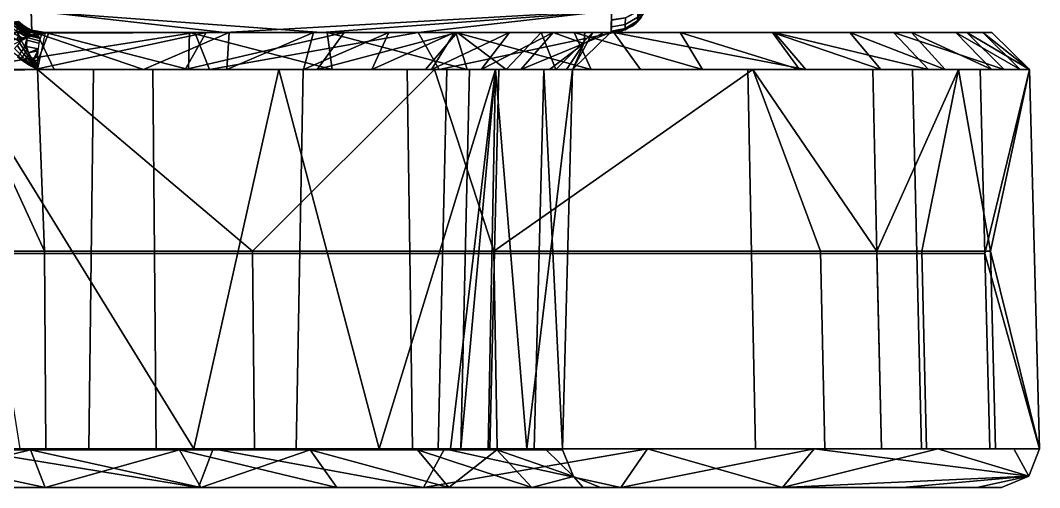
# Model space of a CAD drawing. Extents: x -17.6 to 17.7, y -17.9 to 0.1.
# Drawn here: x 4.23 to 17.66, y -17.87 to -11.71 of the extents above; entities that cross this region are included whole.
import ezdxf

# ---------------------------------------------------------------- set-up
doc = ezdxf.new("R2010")
doc.units = 0
doc.header["$MEASUREMENT"] = 0
doc.layers.add('IGES LEVEL 1', color=255, linetype='CONTINUOUS')

msp = doc.modelspace()

# ---------------------------------------------------------------- linework, layer by layer
at = {"layer": 'IGES LEVEL 1'}
for points in [[(4.368, -11.584, 6.974), (4.375, -11.868, 6.276), (4.347, -10.804, 5.675)], [(4.375, -11.868, 6.276), (4.375, -11.868, 5.058), (4.347, -10.804, 5.675)], [(4.375, -11.868, 5.058), (4.375, -11.868, 3.84), (4.347, -10.804, 3.788)], [(4.375, -11.868, 3.84), (4.375, -11.868, 2.622), (4.347, -10.804, 3.788)], [(4.375, -11.868, 2.622), (4.375, -11.868, 1.404), (4.347, -10.804, 1.901)], [(4.375, -11.868, 1.404), (4.375, -11.868, 0.186), (4.347, -10.804, 0.013)], [(4.375, -11.868, 0.186), (4.375, -11.868, -1.032), (4.347, -10.804, 0.013)], [(4.375, -11.868, -1.032), (4.375, -11.868, -2.25), (4.347, -10.804, -1.874)], [(4.375, -11.868, -2.25), (4.367, -11.575, -2.957), (4.347, -10.804, -1.874)], [(4.347, -10.804, 3.788), (4.347, -10.804, 5.675), (4.375, -11.868, 5.058)], [(4.347, -10.804, 1.901), (4.347, -10.804, 3.788), (4.375, -11.868, 2.622)], [(4.347, -10.804, 0.013), (4.347, -10.804, 1.901), (4.375, -11.868, 1.404)], [(4.347, -10.804, -1.874), (4.347, -10.804, 0.013), (4.375, -11.868, -1.032)], [(12.47, -11.52, -2.515), (12.469, -11.56, -2.381), (12.36, -11.713, -2.411), (12.361, -11.664, -2.576)], [(12.469, -11.559, 6.413), (12.47, -11.522, 6.537), (12.361, -11.666, 6.596), (12.36, -11.711, 6.444)], [(4.367, -11.575, -2.957), (4.375, -11.868, -2.25), (6.921, -11.868, -2.25)], [(4.367, -11.575, -2.957), (6.921, -11.868, -2.25), (12.017, -11.575, -2.957)], [(4.375, -11.868, 6.276), (4.368, -11.584, 6.974), (8.194, -11.868, 6.276)], [(8.194, -11.868, 6.276), (4.368, -11.584, 6.974), (12.017, -11.584, 6.974)], [(6.921, -11.868, -2.25), (9.467, -11.868, -2.25), (12.017, -11.575, -2.957)], [(12.017, -11.584, 6.974), (12.013, -11.868, 6.276), (8.194, -11.868, 6.276)], [(9.467, -11.868, -2.25), (12.013, -11.868, -2.25), (12.017, -11.575, -2.957)], [(12.198, -11.763, 6.638), (12.199, -11.674, 6.806), (12.015, -11.702, 6.828), (12.014, -11.794, 6.652)], [(12.199, -11.675, -2.779), (12.198, -11.76, -2.618), (12.014, -11.792, -2.633), (12.015, -11.703, -2.801)], [(12.361, -11.664, -2.576), (12.36, -11.713, -2.411), (12.197, -11.816, -2.432), (12.198, -11.76, -2.618)], [(12.36, -11.711, 6.444), (12.361, -11.666, 6.596), (12.198, -11.763, 6.638), (12.197, -11.814, 6.466)], [(12.361, -11.666, 6.596), (12.363, -11.587, 6.746), (12.199, -11.674, 6.806), (12.198, -11.763, 6.638)], [(12.363, -11.588, -2.719), (12.361, -11.664, -2.576), (12.198, -11.76, -2.618), (12.199, -11.675, -2.779)], [(12.469, -11.573, 6.276), (12.469, -11.559, 6.413), (12.36, -11.711, 6.444), (12.36, -11.728, 6.276)], [(12.469, -11.56, -2.381), (12.469, -11.573, -2.25), (12.36, -11.728, -2.25), (12.36, -11.713, -2.411)], [(12.414, -11.666, 6.276), (12.414, -11.666, -2.25), (12.374, -11.714, -2.25), (12.374, -11.714, 6.276)], [(4.192, -11.863, -10.945), (4.232, -11.848, -10.913), (4.103, -11.749, -10.85), (4.073, -11.767, -10.884)], [(4.232, -11.848, -10.913), (4.265, -11.838, -10.879), (4.128, -11.737, -10.816), (4.103, -11.749, -10.85)], [(4.265, -11.838, -10.879), (4.289, -11.832, -10.844), (4.146, -11.729, -10.784), (4.128, -11.737, -10.816)], [(4.289, -11.832, -10.844), (4.307, -11.83, -10.807), (4.16, -11.726, -10.751), (4.146, -11.729, -10.784)], [(4.229, -11.786, -10.777), (4.264, -11.785, -10.65), (4.191, -11.726, -10.636), (4.16, -11.726, -10.751)], [(4.181, -11.849, -5.155), (4.183, -11.814, -5.212), (4.322, -11.905, -5.271), (4.317, -11.934, -5.223)], [(4.183, -11.814, -5.212), (4.185, -11.794, -5.251), (4.326, -11.888, -5.305), (4.322, -11.905, -5.271)], [(4.185, -11.794, -5.251), (4.189, -11.76, -5.336), (4.335, -11.86, -5.376), (4.326, -11.888, -5.305)], [(4.189, -11.76, -5.336), (4.192, -11.743, -5.401), (4.342, -11.845, -5.431), (4.335, -11.86, -5.376)], [(4.264, -11.785, -10.65), (4.275, -11.785, -10.518), (4.201, -11.724, -10.518), (4.191, -11.726, -10.636)], [(4.192, -11.743, -5.401), (4.193, -11.738, -5.423), (4.345, -11.842, -5.45), (4.342, -11.845, -5.431)], [(4.193, -11.738, -5.423), (4.196, -11.732, -5.467), (4.35, -11.836, -5.487), (4.345, -11.842, -5.45)], [(4.203, -11.726, -5.601), (4.305, -11.803, -5.601), (4.196, -11.732, -5.467)], [(4.35, -11.836, -5.487), (4.196, -11.732, -5.467), (4.305, -11.803, -5.601)], [(4.264, -11.777, -8.074), (4.264, -11.777, -10.518), (4.216, -11.739, -10.518), (4.216, -11.739, -8.074)], [(4.264, -11.777, -5.601), (4.264, -11.777, -8.074), (4.216, -11.739, -8.074), (4.216, -11.739, -5.601)], [(4.308, -11.831, -10.808), (4.348, -11.83, -10.665), (4.264, -11.785, -10.65), (4.229, -11.786, -10.777)], [(4.372, -11.835, -8.074), (4.372, -11.835, -10.518), (4.264, -11.777, -10.518), (4.264, -11.777, -8.074)], [(4.372, -11.835, -5.601), (4.372, -11.835, -8.074), (4.264, -11.777, -8.074), (4.264, -11.777, -5.601)], [(4.348, -11.83, -10.665), (4.361, -11.83, -10.518), (4.275, -11.785, -10.518), (4.264, -11.785, -10.65)], [(4.305, -11.803, -5.601), (4.424, -11.852, -5.601), (4.35, -11.836, -5.487)], [(12.198, -11.76, -2.618), (12.197, -11.816, -2.432), (12.013, -11.85, -2.439), (12.014, -11.792, -2.633)], [(12.197, -11.814, 6.466), (12.198, -11.763, 6.638), (12.014, -11.794, 6.652), (12.013, -11.848, 6.473)], [(12.197, -11.833, 6.276), (12.197, -11.814, 6.466), (12.013, -11.848, 6.473), (12.013, -11.868, 6.276)], [(12.197, -11.816, -2.432), (12.197, -11.833, -2.25), (12.013, -11.868, -2.25), (12.013, -11.85, -2.439)], [(12.297, -11.78, 6.276), (12.297, -11.78, -2.25), (12.147, -11.85, -2.25), (12.147, -11.85, 6.276)], [(12.36, -11.728, 6.276), (12.36, -11.711, 6.444), (12.197, -11.814, 6.466), (12.197, -11.833, 6.276)], [(12.36, -11.713, -2.411), (12.36, -11.728, -2.25), (12.197, -11.833, -2.25), (12.197, -11.816, -2.432)], [(12.343, -11.744, 6.276), (12.343, -11.744, -2.25), (12.297, -11.78, -2.25), (12.297, -11.78, 6.276)], [(12.374, -11.714, 6.276), (12.374, -11.714, -2.25), (12.343, -11.744, -2.25), (12.343, -11.744, 6.276)], [(4.67, -11.868, -38.361), (1.584, -11.868, -38.938), (3.117, -11.868, -33.576)], [(4.602, -11.868, -33.072), (2.353, -11.868, -33.754), (2.256, -12.355, -33.264)], [(2.256, -12.355, -33.264), (4.411, -12.355, -32.61), (4.602, -11.868, -33.072)], [(3.117, -11.868, -33.576), (6.008, -11.868, -32.379), (7.598, -11.868, -37.227)], [(7.598, -11.868, -37.227), (4.67, -11.868, -38.361), (3.117, -11.868, -33.576)], [(3.334, -11.868, -38.684), (6.525, -11.868, -37.716), (3.431, -12.355, -39.174)], [(4.669, -12.355, -11.495), (3.429, -12.355, -11.03), (4.444, -11.875, -10.949)], [(6.716, -12.355, -38.177), (3.431, -12.355, -39.174), (6.525, -11.868, -37.716)], [(4.196, -11.971, -11.089), (4.262, -11.943, -11.07), (4.144, -11.883, -10.975), (4.091, -11.909, -11.001)], [(4.262, -11.943, -11.07), (4.323, -11.917, -11.044), (4.192, -11.863, -10.945), (4.144, -11.883, -10.975)], [(4.18, -11.947, -5.058), (4.214, -12.001, -5.057), (4.236, -11.97, -5.101), (4.199, -11.911, -5.11)], [(4.236, -11.97, -5.101), (4.201, -11.914, -5.11), (4.181, -11.849, -5.155)], [(4.181, -11.849, -5.155), (4.317, -11.934, -5.223), (4.236, -11.97, -5.101)], [(4.323, -11.917, -11.044), (4.377, -11.897, -11.012), (4.232, -11.848, -10.913), (4.192, -11.863, -10.945)], [(4.377, -11.897, -11.012), (4.424, -11.881, -10.972), (4.265, -11.838, -10.879), (4.232, -11.848, -10.913)], [(4.285, -12.053, -5.082), (4.236, -11.97, -5.101), (4.317, -11.934, -5.223)], [(4.424, -11.881, -10.972), (4.46, -11.871, -10.927), (4.289, -11.832, -10.844), (4.265, -11.838, -10.879)], [(4.317, -11.934, -5.223), (4.312, -11.969, -5.177), (4.285, -12.053, -5.082)], [(4.46, -11.871, -10.927), (4.485, -11.868, -10.876), (4.307, -11.83, -10.807), (4.289, -11.832, -10.844)], [(4.396, -11.859, -10.841), (4.44, -11.859, -10.682), (4.348, -11.83, -10.665), (4.308, -11.831, -10.808)], [(4.312, -11.969, -5.177), (4.317, -11.934, -5.223), (4.477, -11.976, -5.259), (4.47, -12.009, -5.219)], [(4.317, -11.934, -5.223), (4.322, -11.905, -5.271), (4.486, -11.948, -5.301), (4.477, -11.976, -5.259)], [(4.322, -11.905, -5.271), (4.326, -11.888, -5.305), (4.492, -11.932, -5.331), (4.486, -11.948, -5.301)], [(4.326, -11.888, -5.305), (4.335, -11.86, -5.376), (4.505, -11.904, -5.395), (4.492, -11.932, -5.331)], [(4.335, -11.86, -5.376), (4.342, -11.845, -5.431), (4.516, -11.888, -5.445), (4.505, -11.904, -5.395)], [(4.342, -11.845, -5.431), (4.345, -11.842, -5.45), (4.519, -11.884, -5.462), (4.516, -11.888, -5.445)], [(4.345, -11.842, -5.45), (4.35, -11.836, -5.487), (4.527, -11.877, -5.496), (4.519, -11.884, -5.462)], [(4.44, -11.859, -10.682), (4.455, -11.859, -10.518), (4.361, -11.83, -10.518), (4.348, -11.83, -10.665)], [(4.527, -11.877, -5.496), (4.35, -11.836, -5.487), (4.424, -11.852, -5.601)], [(4.552, -11.868, -5.601), (4.552, -11.868, -7.24), (4.372, -11.835, -5.601)], [(4.552, -11.868, -7.24), (4.552, -11.868, -8.879), (4.372, -11.835, -8.074)], [(4.552, -11.868, -8.879), (4.552, -11.868, -10.518), (4.372, -11.835, -10.518)], [(4.372, -11.835, -10.518), (4.372, -11.835, -8.074), (4.552, -11.868, -8.879)], [(4.372, -11.835, -8.074), (4.372, -11.835, -5.601), (4.552, -11.868, -7.24)], [(12.013, -11.868, -2.25), (12.013, -11.868, 6.276), (4.375, -11.868, 6.276), (4.375, -11.868, -2.25)], [(4.485, -11.868, -10.876), (4.535, -11.868, -10.7), (4.44, -11.859, -10.682), (4.396, -11.859, -10.841)], [(6.674, -11.868, -31.965), (4.602, -11.868, -33.072), (4.411, -12.355, -32.61)], [(4.411, -12.355, -32.61), (6.397, -12.355, -31.549), (6.674, -11.868, -31.965)], [(4.424, -11.852, -5.601), (4.552, -11.868, -5.601), (4.527, -11.877, -5.496)], [(4.535, -11.868, -10.7), (4.552, -11.868, -10.518), (4.455, -11.859, -10.518), (4.44, -11.859, -10.682)], [(4.485, -11.868, -10.876), (5.773, -11.868, -11.484), (4.444, -11.875, -10.949)], [(5.773, -11.868, -11.484), (6.979, -11.868, -12.241), (4.444, -11.875, -10.949)], [(4.444, -11.875, -10.949), (6.979, -11.868, -12.241), (5.847, -12.355, -12.101)], [(5.847, -12.355, -12.101), (4.669, -12.355, -11.495), (4.444, -11.875, -10.949)], [(4.451, -12.355, -5.056), (6.439, -12.355, -5.706), (4.552, -11.868, -5.601)], [(6.979, -11.868, -12.241), (4.485, -11.868, -10.876), (4.552, -11.868, -10.518)], [(4.552, -11.868, -10.518), (4.552, -11.868, -8.059), (7.503, -11.868, -6.721)], [(4.552, -11.868, -8.059), (4.552, -11.868, -5.601), (7.503, -11.868, -6.721)], [(6.979, -11.868, -12.241), (4.552, -11.868, -10.518), (7.503, -11.868, -6.721)], [(6.455, -11.868, -6.251), (4.552, -11.868, -5.601), (6.439, -12.355, -5.706)], [(6.947, -12.355, -12.838), (5.847, -12.355, -12.101), (6.979, -11.868, -12.241)], [(6.008, -11.868, -32.379), (8.491, -11.868, -30.474), (10.267, -11.868, -35.574)], [(10.267, -11.868, -35.574), (7.598, -11.868, -37.227), (6.008, -11.868, -32.379)], [(8.491, -11.868, -30.474), (6.674, -11.868, -31.965), (6.397, -12.355, -31.549)], [(6.397, -12.355, -31.549), (8.137, -12.355, -30.12), (8.491, -11.868, -30.474)], [(6.439, -12.355, -5.706), (8.336, -12.355, -6.588), (6.455, -11.868, -6.251)], [(8.267, -11.868, -7.12), (6.455, -11.868, -6.251), (8.336, -12.355, -6.588)], [(6.525, -11.868, -37.716), (9.466, -11.868, -36.143), (6.716, -12.355, -38.177)], [(9.744, -12.355, -36.559), (6.716, -12.355, -38.177), (9.466, -11.868, -36.143)], [(6.979, -11.868, -12.241), (8.087, -11.868, -13.136), (6.947, -12.355, -12.838)], [(7.955, -12.355, -13.697), (6.947, -12.355, -12.838), (8.087, -11.868, -13.136)], [(9.08, -11.868, -14.155), (6.979, -11.868, -12.241), (12.54, -11.868, -10.484)], [(7.503, -11.868, -6.721), (10.197, -11.868, -8.368), (6.979, -11.868, -12.241)], [(10.197, -11.868, -8.368), (12.54, -11.868, -10.484), (6.979, -11.868, -12.241)], [(8.087, -11.868, -13.136), (9.08, -11.868, -14.155), (7.955, -12.355, -13.697)], [(8.858, -12.355, -14.666), (7.955, -12.355, -13.697), (9.08, -11.868, -14.155)], [(9.981, -11.868, -28.657), (8.491, -11.868, -30.474), (8.137, -12.355, -30.12)], [(8.137, -12.355, -30.12), (9.566, -12.355, -28.38), (9.981, -11.868, -28.657)], [(8.336, -12.355, -6.588), (10.114, -12.355, -7.69), (8.267, -11.868, -7.12)], [(9.965, -11.868, -8.198), (8.267, -11.868, -7.12), (10.114, -12.355, -7.69)], [(8.491, -11.868, -30.474), (10.396, -11.868, -27.991), (12.587, -11.868, -33.459)], [(12.587, -11.868, -33.459), (10.267, -11.868, -35.574), (8.491, -11.868, -30.474)], [(9.08, -11.868, -14.155), (9.946, -11.868, -15.286), (8.858, -12.355, -14.666)], [(9.643, -12.355, -15.733), (8.858, -12.355, -14.666), (9.946, -11.868, -15.286)], [(10.672, -11.868, -16.511), (9.08, -11.868, -14.155), (14.451, -11.868, -12.997)], [(12.54, -11.868, -10.484), (14.451, -11.868, -12.997), (9.08, -11.868, -14.155)], [(9.466, -11.868, -36.143), (12.045, -11.868, -34.028), (9.744, -12.355, -36.559)], [(9.566, -12.355, -28.38), (10.627, -12.355, -26.394), (9.981, -11.868, -28.657)], [(9.946, -11.868, -15.286), (10.672, -11.868, -16.511), (9.643, -12.355, -15.733)], [(10.3, -12.355, -16.883), (9.643, -12.355, -15.733), (10.672, -11.868, -16.511)], [(12.398, -12.355, -34.381), (9.744, -12.355, -36.559), (12.045, -11.868, -34.028)], [(10.114, -12.355, -7.69), (11.748, -12.355, -8.996), (9.965, -11.868, -8.198)], [(11.524, -11.868, -9.468), (9.965, -11.868, -8.198), (11.748, -12.355, -8.996)], [(11.089, -11.868, -26.585), (9.981, -11.868, -28.657), (10.627, -12.355, -26.394)], [(10.672, -11.868, -16.511), (11.248, -11.868, -17.813), (10.3, -12.355, -16.883)], [(10.821, -12.355, -18.101), (10.3, -12.355, -16.883), (11.248, -11.868, -17.813)], [(10.396, -11.868, -27.991), (11.593, -11.868, -25.1), (15.879, -11.868, -28.143)], [(15.879, -11.868, -28.143), (14.479, -11.868, -30.954), (10.396, -11.868, -27.991)], [(14.479, -11.868, -30.954), (12.587, -11.868, -33.459), (10.396, -11.868, -27.991)], [(10.627, -12.355, -26.394), (11.281, -12.355, -24.239), (11.089, -11.868, -26.585)], [(11.665, -11.868, -19.175), (10.672, -11.868, -16.511), (15.866, -11.868, -15.819)], [(14.451, -11.868, -12.997), (15.866, -11.868, -15.819), (10.672, -11.868, -16.511)], [(11.248, -11.868, -17.813), (11.653, -12.01, -21.998), (10.821, -12.355, -18.101)], [(11.771, -11.868, -24.336), (11.089, -11.868, -26.585), (11.281, -12.355, -24.239)], [(11.248, -11.868, -17.813), (11.665, -11.868, -19.175), (11.653, -12.01, -21.998)], [(11.281, -12.355, -24.239), (11.502, -12.355, -21.998), (11.771, -11.868, -24.336)], [(11.502, -12.355, -21.998), (12.002, -11.868, -21.998), (11.771, -11.868, -24.336)], [(11.748, -12.355, -8.996), (13.214, -12.355, -10.488), (11.524, -11.868, -9.468)], [(12.922, -11.868, -10.914), (11.524, -11.868, -9.468), (13.214, -12.355, -10.488)], [(11.593, -11.868, -25.1), (12.002, -11.868, -21.998), (16.738, -11.868, -25.124)], [(16.738, -11.868, -25.124), (15.879, -11.868, -28.143), (11.593, -11.868, -25.1)], [(11.665, -11.868, -19.175), (11.917, -11.868, -20.576), (11.653, -12.01, -21.998)], [(11.917, -11.868, -20.576), (12.002, -11.868, -21.998), (11.653, -12.01, -21.998)], [(12.002, -11.868, -21.998), (11.665, -11.868, -19.175), (16.735, -11.868, -18.854)], [(15.866, -11.868, -15.819), (16.735, -11.868, -18.854), (11.665, -11.868, -19.175)], [(16.735, -11.868, -18.854), (17.028, -11.868, -21.998), (12.002, -11.868, -21.998)], [(17.028, -11.868, -21.998), (16.738, -11.868, -25.124), (12.002, -11.868, -21.998)], [(12.013, -11.868, -2.25), (12.013, -11.868, 2.013), (12.147, -11.85, -2.25)], [(12.013, -11.868, 2.013), (12.013, -11.868, 6.276), (12.147, -11.85, 6.276)], [(12.147, -11.85, 6.276), (12.147, -11.85, -2.25), (12.013, -11.868, 2.013)], [(14.576, -12.355, -31.727), (12.398, -12.355, -34.381), (12.045, -11.868, -34.028)], [(12.045, -11.868, -34.028), (14.16, -11.868, -31.45), (14.576, -12.355, -31.727)], [(13.214, -12.355, -10.488), (14.492, -12.355, -12.144), (12.922, -11.868, -10.914)], [(14.139, -11.868, -12.514), (12.922, -11.868, -10.914), (14.492, -12.355, -12.144)], [(14.492, -12.355, -12.144), (15.564, -12.355, -13.941), (14.139, -11.868, -12.514)], [(15.159, -11.868, -14.247), (14.139, -11.868, -12.514), (15.564, -12.355, -13.941)], [(16.194, -12.355, -28.699), (14.576, -12.355, -31.727), (14.16, -11.868, -31.45)], [(14.16, -11.868, -31.45), (15.732, -11.868, -28.508), (16.194, -12.355, -28.699)], [(15.564, -12.355, -13.941), (16.414, -12.355, -15.852), (15.159, -11.868, -14.247)], [(15.968, -11.868, -16.088), (15.159, -11.868, -14.247), (16.414, -12.355, -15.852)], [(17.191, -12.355, -25.414), (16.194, -12.355, -28.699), (15.732, -11.868, -28.508)], [(15.732, -11.868, -28.508), (16.701, -11.868, -25.317), (17.191, -12.355, -25.414)], [(16.414, -12.355, -15.852), (17.029, -12.355, -17.851), (15.968, -11.868, -16.088)], [(16.554, -11.868, -18.011), (15.968, -11.868, -16.088), (17.029, -12.355, -17.851)], [(17.029, -12.355, -17.851), (17.402, -12.355, -19.91), (16.554, -11.868, -18.011)], [(16.909, -11.868, -19.99), (16.554, -11.868, -18.011), (17.402, -12.355, -19.91)], [(17.028, -11.868, -21.998), (17.527, -12.355, -21.998), (16.701, -11.868, -25.317)], [(17.527, -12.355, -21.998), (17.191, -12.355, -25.414), (16.701, -11.868, -25.317)], [(17.402, -12.355, -19.91), (17.527, -12.355, -21.998), (16.909, -11.868, -19.99)], [(17.527, -12.355, -21.998), (17.028, -11.868, -21.998), (16.909, -11.868, -19.99)], [(4.242, -12.116, -5.025), (4.184, -12.037, -5.02), (4.15, -12.076, -4.994), (4.217, -12.15, -5.006)], [(4.265, -12.082, -5.05), (4.214, -12.001, -5.057), (4.184, -12.037, -5.02), (4.242, -12.116, -5.025)], [(4.284, -12.051, -5.082), (4.236, -11.97, -5.101), (4.214, -12.001, -5.057), (4.265, -12.082, -5.05)], [(4.294, -12.126, -5.048), (4.265, -12.082, -5.05), (4.242, -12.116, -5.025), (4.275, -12.157, -5.028)], [(4.311, -12.097, -5.072), (4.284, -12.051, -5.082), (4.265, -12.082, -5.05), (4.294, -12.126, -5.048)], [(4.312, -11.969, -5.177), (4.305, -12.05, -5.099), (4.285, -12.053, -5.082)], [(4.334, -12.136, -5.065), (4.285, -12.053, -5.082), (4.305, -12.05, -5.099)], [(4.305, -12.05, -5.099), (4.312, -11.969, -5.177), (4.47, -12.009, -5.219), (4.458, -12.082, -5.15)], [(4.305, -12.05, -5.099), (4.458, -12.082, -5.15), (4.334, -12.136, -5.065)], [(4.458, -12.082, -5.15), (4.455, -12.11, -5.131), (4.334, -12.136, -5.065)], [(11.197, -12.355, -19.371), (10.821, -12.355, -18.101), (11.653, -12.01, -21.998)], [(11.425, -12.355, -20.675), (11.197, -12.355, -19.371), (11.653, -12.01, -21.998)], [(11.653, -12.01, -21.998), (11.502, -12.355, -21.998), (11.425, -12.355, -20.675)], [(3.453, -12.381, -4.825), (4.112, -12.117, -4.977), (4.451, -12.355, -5.056)], [(4.254, -12.188, -5.013), (4.217, -12.15, -5.006), (4.188, -12.187, -4.994), (4.231, -12.221, -5.004)], [(4.275, -12.157, -5.028), (4.242, -12.116, -5.025), (4.217, -12.15, -5.006), (4.254, -12.188, -5.013)], [(4.29, -12.222, -5.02), (4.254, -12.188, -5.013), (4.231, -12.221, -5.004), (4.271, -12.25, -5.013)], [(4.307, -12.194, -5.031), (4.275, -12.157, -5.028), (4.254, -12.188, -5.013), (4.29, -12.222, -5.02)], [(4.355, -12.279, -5.034), (4.29, -12.222, -5.02), (4.271, -12.25, -5.013), (4.345, -12.298, -5.03)], [(4.322, -12.167, -5.046), (4.294, -12.126, -5.048), (4.275, -12.157, -5.028), (4.307, -12.194, -5.031)], [(4.365, -12.261, -5.039), (4.307, -12.194, -5.031), (4.29, -12.222, -5.02), (4.355, -12.279, -5.034)], [(4.336, -12.141, -5.065), (4.311, -12.097, -5.072), (4.294, -12.126, -5.048), (4.322, -12.167, -5.046)], [(4.374, -12.243, -5.046), (4.322, -12.167, -5.046), (4.307, -12.194, -5.031), (4.365, -12.261, -5.039)], [(4.383, -12.225, -5.055), (4.336, -12.141, -5.065), (4.322, -12.167, -5.046), (4.374, -12.243, -5.046)], [(4.389, -12.236, -5.054), (4.334, -12.136, -5.065), (4.455, -12.11, -5.131)], [(4.455, -12.11, -5.131), (4.454, -12.124, -5.122), (4.389, -12.236, -5.054)], [(4.454, -12.124, -5.122), (4.451, -12.168, -5.099), (4.389, -12.236, -5.054)], [(4.451, -12.168, -5.099), (4.449, -12.23, -5.075), (4.389, -12.236, -5.054)], [(3.451, -12.355, -32.959), (3.412, -17.355, -32.834), (5.129, -17.355, -32.137), (5.188, -12.355, -32.254)], [(3.429, -12.355, -11.03), (7.63, -12.355, -13.398), (6.513, -17.355, -12.684)], [(6.513, -17.355, -12.684), (4.222, -17.355, -11.45), (3.429, -12.355, -11.03)], [(5.991, -14.779, -38.527), (5.969, -12.355, -38.467), (3.431, -12.355, -39.174), (3.444, -14.779, -39.236)], [(3.453, -12.381, -4.825), (4.451, -12.355, -5.056), (4.544, -14.748, -5.016)], [(4.368, -12.29, -5.037), (4.355, -12.279, -5.034), (4.345, -12.298, -5.03), (4.359, -12.306, -5.034)], [(4.376, -12.274, -5.041), (4.365, -12.261, -5.039), (4.355, -12.279, -5.034), (4.368, -12.29, -5.037)], [(4.359, -12.306, -5.034), (4.451, -12.355, -5.056), (4.368, -12.29, -5.037)], [(4.384, -12.258, -5.047), (4.374, -12.243, -5.046), (4.365, -12.261, -5.039), (4.376, -12.274, -5.041)], [(4.376, -12.274, -5.041), (4.368, -12.29, -5.037), (4.451, -12.355, -5.056)], [(4.392, -12.242, -5.054), (4.383, -12.225, -5.055), (4.374, -12.243, -5.046), (4.384, -12.258, -5.047)], [(4.384, -12.258, -5.047), (4.376, -12.274, -5.041), (4.451, -12.355, -5.056)], [(4.451, -12.355, -5.056), (4.451, -12.355, -5.056), (4.376, -12.274, -5.041)], [(4.451, -12.355, -5.056), (4.392, -12.242, -5.054), (4.384, -12.258, -5.047)], [(4.449, -12.23, -5.075), (4.449, -12.262, -5.067), (4.389, -12.236, -5.054)], [(4.451, -12.355, -5.056), (4.389, -12.236, -5.054), (4.449, -12.311, -5.059)], [(4.449, -12.262, -5.067), (4.449, -12.311, -5.059), (4.389, -12.236, -5.054)], [(4.451, -12.355, -5.056), (9.682, -12.355, -7.395), (7.283, -14.748, -5.996)], [(7.283, -14.748, -5.996), (4.544, -14.748, -5.016), (4.451, -12.355, -5.056)], [(5.188, -12.355, -32.254), (5.129, -17.355, -32.137), (7.862, -17.355, -30.206), (7.952, -12.355, -30.301)], [(9.357, -14.779, -36.885), (9.323, -12.355, -36.832), (5.969, -12.355, -38.467), (5.991, -14.779, -38.527)], [(8.954, -17.355, -14.994), (6.513, -17.355, -12.684), (7.63, -12.355, -13.398)], [(10.467, -14.748, -7.868), (7.283, -14.748, -5.996), (9.682, -12.355, -7.395)], [(7.63, -12.355, -13.398), (10.489, -12.355, -17.282), (8.954, -17.355, -14.994)], [(7.952, -12.355, -30.301), (7.862, -17.355, -30.206), (9.732, -17.355, -27.874), (9.844, -12.355, -27.942)], [(9.893, -17.355, -16.396), (8.954, -17.355, -14.994), (10.489, -12.355, -17.282)], [(13.861, -14.779, -32.824), (13.811, -12.355, -32.785), (9.323, -12.355, -36.832), (9.357, -14.779, -36.885)], [(9.682, -12.355, -7.395), (13.878, -12.355, -11.297), (10.467, -14.748, -7.868)], [(9.844, -12.355, -27.942), (9.732, -17.355, -27.874), (10.03, -17.355, -27.351), (10.145, -12.355, -27.413)], [(10.03, -17.355, -16.644), (9.893, -17.355, -16.396), (10.489, -12.355, -17.282)], [(10.392, -17.355, -17.385), (10.03, -17.355, -16.644), (10.489, -12.355, -17.282)], [(10.145, -12.355, -27.413), (10.03, -17.355, -27.351), (10.411, -17.355, -26.567), (10.531, -12.355, -26.62)], [(10.901, -17.355, -18.765), (10.392, -17.355, -17.385), (10.489, -12.355, -17.282)], [(10.531, -12.355, -26.62), (10.411, -17.355, -26.567), (10.997, -17.355, -24.886), (11.124, -12.355, -24.919)], [(14.771, -14.748, -12.45), (10.467, -14.748, -7.868), (13.878, -12.355, -11.297)], [(10.489, -12.355, -17.282), (11.502, -12.355, -21.998), (10.901, -17.355, -18.765)], [(11.502, -12.355, -21.998), (11.371, -17.355, -21.998), (10.901, -17.355, -18.765)], [(10.997, -17.355, -24.886), (11.371, -17.355, -21.998), (11.124, -12.355, -24.919)], [(11.371, -17.355, -21.998), (11.502, -12.355, -21.998), (11.124, -12.355, -24.919)], [(15.515, -14.779, -30.283), (15.459, -12.355, -30.253), (13.811, -12.355, -32.785), (13.861, -14.779, -32.824)], [(13.878, -12.355, -11.297), (16.59, -12.355, -16.345), (15.515, -14.748, -13.713)], [(15.515, -14.748, -13.713), (14.771, -14.748, -12.45), (13.878, -12.355, -11.297)], [(16.039, -14.779, -29.219), (15.981, -12.355, -29.193), (15.459, -12.355, -30.253), (15.515, -14.779, -30.283)], [(16.105, -14.748, -14.926), (15.515, -14.748, -13.713), (16.59, -12.355, -16.345)], [(16.935, -14.779, -26.754), (16.874, -12.355, -26.737), (15.981, -12.355, -29.193), (16.039, -14.779, -29.219)], [(17.012, -14.748, -17.527), (16.105, -14.748, -14.926), (16.59, -12.355, -16.345)], [(16.59, -12.355, -16.345), (17.527, -12.355, -21.998), (17.012, -14.748, -17.527)], [(17.527, -12.355, -21.998), (16.874, -12.355, -26.737), (16.935, -14.779, -26.754)], [(17.658, -17.355, -21.998), (17.527, -12.355, -21.998), (16.935, -14.779, -26.754)], [(17.527, -12.355, -21.998), (17.658, -17.355, -21.998), (17.012, -14.748, -17.527)], [(4.544, -14.748, -5.016), (3.443, -14.748, -4.76), (3.453, -12.381, -4.825)], [(3.457, -17.355, -4.693), (3.443, -14.748, -4.76), (4.544, -14.748, -5.016), (4.561, -17.355, -4.95)], [(4.561, -17.355, -4.95), (4.544, -14.748, -5.016), (7.283, -14.748, -5.996), (7.311, -17.355, -5.933)], [(7.311, -17.355, -5.933), (7.283, -14.748, -5.996), (10.467, -14.748, -7.868), (10.508, -17.355, -7.814)], [(10.508, -17.355, -7.814), (10.467, -14.748, -7.868), (14.771, -14.748, -12.45), (14.828, -17.355, -12.413)], [(14.828, -17.355, -12.413), (14.771, -14.748, -12.45), (15.515, -14.748, -13.713), (15.575, -17.355, -13.68)], [(15.575, -17.355, -13.68), (15.515, -14.748, -13.713), (16.105, -14.748, -14.926), (16.167, -17.355, -14.898)], [(16.167, -17.355, -14.898), (16.105, -14.748, -14.926), (17.012, -14.748, -17.527), (17.078, -17.355, -17.51)], [(17.658, -17.355, -21.998), (17.078, -17.355, -17.51), (17.012, -14.748, -17.527)], [(6.014, -17.355, -38.59), (5.991, -14.779, -38.527), (3.444, -14.779, -39.236), (3.457, -17.355, -39.302)], [(9.393, -17.355, -36.943), (9.357, -14.779, -36.885), (5.991, -14.779, -38.527), (6.014, -17.355, -38.59)], [(13.914, -17.355, -32.866), (13.861, -14.779, -32.824), (9.357, -14.779, -36.885), (9.393, -17.355, -36.943)], [(15.575, -17.355, -30.315), (15.515, -14.779, -30.283), (13.861, -14.779, -32.824), (13.914, -17.355, -32.866)], [(16.1, -17.355, -29.246), (16.039, -14.779, -29.219), (15.515, -14.779, -30.283), (15.575, -17.355, -30.315)], [(17, -17.355, -26.772), (16.935, -14.779, -26.754), (16.039, -14.779, -29.219), (16.1, -17.355, -29.246)], [(17, -17.355, -26.772), (17.658, -17.355, -21.998), (16.935, -14.779, -26.754)], [(2.23, -17.368, -33.136), (4.36, -17.368, -32.489), (4.36, -17.355, -32.489)], [(4.36, -17.355, -32.489), (2.23, -17.355, -33.136), (2.23, -17.368, -33.136)], [(4.36, -17.368, -11.506), (2.23, -17.368, -10.86), (2.23, -17.355, -10.86)], [(2.23, -17.355, -10.86), (4.36, -17.355, -11.506), (4.36, -17.368, -11.506)], [(2.23, -17.368, -10.86), (4.36, -17.368, -11.506), (2.328, -17.868, -10.369)], [(4.36, -17.368, -32.489), (2.23, -17.368, -33.136), (4.552, -17.868, -32.951)], [(2.328, -17.868, -33.626), (4.552, -17.868, -32.951), (2.23, -17.368, -33.136)], [(4.552, -17.868, -11.044), (2.328, -17.868, -10.369), (4.36, -17.368, -11.506)], [(6.575, -17.868, -37.836), (3.359, -17.868, -38.812), (3.457, -17.355, -39.302)], [(3.359, -17.868, -5.183), (6.575, -17.868, -6.159), (3.457, -17.355, -4.693)], [(3.457, -17.355, -39.302), (6.767, -17.355, -38.298), (6.575, -17.868, -37.836)], [(6.767, -17.355, -5.697), (3.457, -17.355, -4.693), (6.575, -17.868, -6.159)], [(4.36, -17.368, -32.489), (6.324, -17.368, -31.44), (6.324, -17.355, -31.44)], [(6.324, -17.355, -31.44), (4.36, -17.355, -32.489), (4.36, -17.368, -32.489)], [(6.324, -17.368, -12.555), (4.36, -17.368, -11.506), (4.36, -17.355, -11.506)], [(4.36, -17.355, -11.506), (6.324, -17.355, -12.555), (6.324, -17.368, -12.555)], [(4.36, -17.368, -11.506), (6.324, -17.368, -12.555), (4.552, -17.868, -11.044)], [(6.324, -17.368, -31.44), (4.36, -17.368, -32.489), (6.602, -17.868, -31.856)], [(4.552, -17.868, -32.951), (6.602, -17.868, -31.856), (4.36, -17.368, -32.489)], [(6.602, -17.868, -12.14), (4.552, -17.868, -11.044), (6.324, -17.368, -12.555)], [(6.324, -17.368, -31.44), (8.045, -17.368, -30.028), (8.045, -17.355, -30.028)], [(8.045, -17.355, -30.028), (6.324, -17.355, -31.44), (6.324, -17.368, -31.44)], [(8.045, -17.368, -13.968), (6.324, -17.368, -12.555), (6.324, -17.355, -12.555)], [(6.324, -17.355, -12.555), (8.045, -17.355, -13.967), (8.045, -17.368, -13.968)], [(6.324, -17.368, -12.555), (8.045, -17.368, -13.968), (6.602, -17.868, -12.14)], [(8.045, -17.368, -30.028), (6.324, -17.368, -31.44), (8.398, -17.868, -30.381)], [(6.602, -17.868, -31.856), (8.398, -17.868, -30.381), (6.324, -17.368, -31.44)], [(9.539, -17.868, -36.252), (6.575, -17.868, -37.836), (6.767, -17.355, -38.298)], [(6.575, -17.868, -6.159), (9.539, -17.868, -7.743), (6.767, -17.355, -5.697)], [(8.398, -17.868, -13.614), (6.602, -17.868, -12.14), (8.045, -17.368, -13.968)], [(6.767, -17.355, -38.298), (9.817, -17.355, -36.668), (9.539, -17.868, -36.252)], [(9.817, -17.355, -7.327), (6.767, -17.355, -5.697), (9.539, -17.868, -7.743)], [(8.045, -17.368, -30.028), (9.457, -17.368, -28.307), (9.457, -17.355, -28.307)], [(9.457, -17.355, -28.307), (8.045, -17.355, -30.028), (8.045, -17.368, -30.028)], [(9.457, -17.368, -15.688), (8.045, -17.368, -13.968), (8.045, -17.355, -13.967)], [(8.045, -17.355, -13.967), (9.457, -17.355, -15.688), (9.457, -17.368, -15.688)], [(8.045, -17.368, -13.968), (9.457, -17.368, -15.688), (9.873, -17.868, -15.411)], [(9.873, -17.868, -15.411), (8.398, -17.868, -13.614), (8.045, -17.368, -13.968)], [(9.457, -17.368, -28.307), (8.045, -17.368, -30.028), (9.873, -17.868, -28.585)], [(8.398, -17.868, -30.381), (9.873, -17.868, -28.585), (8.045, -17.368, -30.028)], [(9.457, -17.368, -28.307), (10.506, -17.368, -26.343), (10.506, -17.355, -26.344)], [(10.506, -17.355, -26.344), (9.457, -17.355, -28.307), (9.457, -17.368, -28.307)], [(10.506, -17.368, -17.652), (9.457, -17.368, -15.688), (9.457, -17.355, -15.688)], [(9.457, -17.355, -15.688), (10.506, -17.355, -17.652), (10.506, -17.368, -17.652)], [(9.457, -17.368, -15.688), (10.506, -17.368, -17.652), (10.968, -17.868, -17.46)], [(10.968, -17.868, -17.46), (9.873, -17.868, -15.411), (9.457, -17.368, -15.688)], [(10.506, -17.368, -26.343), (9.457, -17.368, -28.307), (9.873, -17.868, -28.585)], [(12.137, -17.868, -34.12), (9.539, -17.868, -36.252), (12.491, -17.355, -34.474)], [(9.817, -17.355, -36.668), (12.491, -17.355, -34.474), (9.539, -17.868, -36.252)], [(9.539, -17.868, -7.743), (12.137, -17.868, -9.875), (9.817, -17.355, -7.327)], [(12.491, -17.355, -9.522), (9.817, -17.355, -7.327), (12.137, -17.868, -9.875)], [(9.873, -17.868, -28.585), (10.968, -17.868, -26.535), (10.506, -17.368, -26.343)], [(10.506, -17.368, -26.343), (11.153, -17.368, -24.213), (11.153, -17.355, -24.213)], [(11.153, -17.355, -24.213), (10.506, -17.355, -26.344), (10.506, -17.368, -26.343)], [(11.153, -17.368, -19.782), (10.506, -17.368, -17.652), (10.506, -17.355, -17.652)], [(10.506, -17.355, -17.652), (11.153, -17.355, -19.782), (11.153, -17.368, -19.782)], [(10.506, -17.368, -17.652), (11.153, -17.368, -19.782), (11.517, -17.722, -21.998)], [(10.968, -17.868, -17.46), (10.506, -17.368, -17.652), (11.517, -17.722, -21.998)], [(11.153, -17.368, -24.213), (10.506, -17.368, -26.343), (11.517, -17.722, -21.998)], [(11.517, -17.722, -21.998), (10.506, -17.368, -26.343), (10.968, -17.868, -26.535)], [(11.153, -17.368, -24.213), (11.371, -17.368, -21.998), (11.371, -17.355, -21.998)], [(11.371, -17.355, -21.998), (11.153, -17.355, -24.213), (11.153, -17.368, -24.213)], [(11.371, -17.368, -21.998), (11.153, -17.368, -19.782), (11.153, -17.355, -19.782)], [(11.153, -17.355, -19.782), (11.371, -17.355, -21.998), (11.371, -17.368, -21.998)], [(11.153, -17.368, -19.782), (11.371, -17.368, -21.998), (11.517, -17.722, -21.998)], [(11.517, -17.722, -21.998), (11.371, -17.368, -21.998), (11.153, -17.368, -24.213)], [(14.269, -17.868, -31.522), (12.137, -17.868, -34.12), (14.685, -17.355, -31.8)], [(12.491, -17.355, -34.474), (14.685, -17.355, -31.8), (12.137, -17.868, -34.12)], [(12.137, -17.868, -9.875), (14.269, -17.868, -12.473), (12.491, -17.355, -9.522)], [(14.685, -17.355, -12.195), (12.491, -17.355, -9.522), (14.269, -17.868, -12.473)], [(14.685, -17.355, -31.8), (16.315, -17.355, -28.75), (14.269, -17.868, -31.522)], [(17.517, -17.717, -21.998), (14.269, -17.868, -31.522), (16.315, -17.355, -28.75)], [(14.269, -17.868, -12.473), (17.517, -17.717, -21.998), (14.685, -17.355, -12.195)], [(16.315, -17.355, -15.246), (14.685, -17.355, -12.195), (17.517, -17.717, -21.998)], [(16.315, -17.355, -28.75), (17.319, -17.355, -25.44), (17.517, -17.717, -21.998)], [(17.319, -17.355, -18.556), (16.315, -17.355, -15.246), (17.517, -17.717, -21.998)], [(17.658, -17.355, -21.998), (17.517, -17.717, -21.998), (17.319, -17.355, -25.44)], [(17.517, -17.717, -21.998), (17.658, -17.355, -21.998), (17.319, -17.355, -18.556)], [(11.643, -17.868, -19.685), (10.968, -17.868, -17.46), (11.517, -17.722, -21.998)], [(10.968, -17.868, -26.535), (11.643, -17.868, -24.311), (11.517, -17.722, -21.998)], [(11.517, -17.722, -21.998), (11.871, -17.868, -21.998), (11.643, -17.868, -19.685)], [(11.871, -17.868, -21.998), (11.517, -17.722, -21.998), (11.643, -17.868, -24.311)], [(15.853, -17.868, -28.558), (14.269, -17.868, -31.522), (17.517, -17.717, -21.998)], [(14.269, -17.868, -12.473), (15.853, -17.868, -15.437), (17.517, -17.717, -21.998)], [(16.829, -17.868, -25.342), (15.853, -17.868, -28.558), (17.517, -17.717, -21.998)], [(15.853, -17.868, -15.437), (16.829, -17.868, -18.653), (17.517, -17.717, -21.998)], [(17.517, -17.717, -21.998), (17.158, -17.868, -21.998), (16.829, -17.868, -25.342)], [(16.829, -17.868, -18.653), (17.158, -17.868, -21.998), (17.517, -17.717, -21.998)], [(1.596, -17.868, -4.927), (4.706, -17.868, -5.508), (7.656, -17.868, -6.651)], [(4.706, -17.868, -38.487), (1.596, -17.868, -39.068), (3.083, -17.868, -33.45)], [(1.596, -17.868, -4.927), (7.656, -17.868, -6.651), (3.083, -17.868, -10.545)], [(3.083, -17.868, -33.45), (5.943, -17.868, -32.265), (4.706, -17.868, -38.487)], [(5.943, -17.868, -11.73), (3.083, -17.868, -10.545), (7.656, -17.868, -6.651)], [(10.346, -17.868, -35.679), (7.656, -17.868, -37.344), (4.706, -17.868, -38.487)], [(10.346, -17.868, -35.679), (4.706, -17.868, -38.487), (5.943, -17.868, -32.265)], [(7.656, -17.868, -6.651), (10.346, -17.868, -8.317), (5.943, -17.868, -11.73)], [(5.943, -17.868, -32.265), (8.398, -17.868, -30.381), (10.346, -17.868, -35.679)], [(8.398, -17.868, -13.614), (5.943, -17.868, -11.73), (10.346, -17.868, -8.317)], [(10.346, -17.868, -8.317), (12.684, -17.868, -10.448), (8.398, -17.868, -13.614)], [(12.684, -17.868, -33.547), (10.346, -17.868, -35.679), (8.398, -17.868, -30.381)], [(8.398, -17.868, -30.381), (10.282, -17.868, -27.926), (12.684, -17.868, -33.547)], [(10.282, -17.868, -16.07), (8.398, -17.868, -13.614), (12.684, -17.868, -10.448)], [(12.684, -17.868, -10.448), (14.591, -17.868, -12.973), (10.282, -17.868, -16.07)], [(14.591, -17.868, -12.973), (16.001, -17.868, -15.805), (10.282, -17.868, -16.07)], [(16.001, -17.868, -28.191), (14.591, -17.868, -31.023), (10.282, -17.868, -27.926)], [(14.591, -17.868, -31.023), (12.684, -17.868, -33.547), (10.282, -17.868, -27.926)], [(10.282, -17.868, -27.926), (11.467, -17.868, -25.066), (16.001, -17.868, -28.191)], [(11.467, -17.868, -18.929), (10.282, -17.868, -16.07), (16.001, -17.868, -15.805)], [(16.867, -17.868, -25.148), (16.001, -17.868, -28.191), (11.467, -17.868, -25.066)], [(11.467, -17.868, -25.066), (11.871, -17.868, -21.998), (16.867, -17.868, -25.148)], [(11.871, -17.868, -21.998), (11.467, -17.868, -18.929), (17.158, -17.868, -21.998)], [(16.001, -17.868, -15.805), (17.158, -17.868, -21.998), (11.467, -17.868, -18.929)], [(17.158, -17.868, -21.998), (16.867, -17.868, -25.148), (11.871, -17.868, -21.998)], [(16.001, -17.868, -15.805), (16.867, -17.868, -18.847), (17.158, -17.868, -21.998)]]:
    msp.add_3dface(points, dxfattribs=at)

doc.saveas('drawing.dxf')
